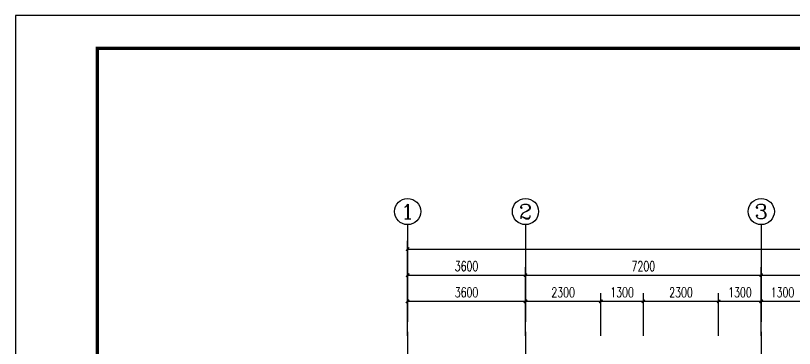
# Model space of a CAD drawing. Extents: x 4215193 to 4274593, y -515140 to -473140.
# Drawn here: x 4215193 to 4238979, y -483326 to -473140 of the extents above; entities that cross this region are included whole.
import ezdxf
from ezdxf.enums import TextEntityAlignment as Align

# ---------------------------------------------------------------- set-up
doc = ezdxf.new("R2010")
doc.units = 0
doc.header["$LTSCALE"] = 1000
doc.linetypes.add('DOTE', pattern=[2.42, 2, -0.2, 0.02, -0.2])
doc.layers.get('0').update_dxf_attribs({"linetype": 'CONTINUOUS'})
doc.layers.get('DEFPOINTS').update_dxf_attribs({"linetype": 'CONTINUOUS'})
for name, color, linetype in [('AXIS', 3, 'CONTINUOUS'), ('AXIS_TEXT', 7, 'CONTINUOUS'), ('DOTE', 8, 'DOTE'), ('PUB_TITLE', 4, 'CONTINUOUS')]:
    doc.layers.add(name, color=color, linetype=linetype)
doc.styles.add('_TCH_DIM_T3', font='SIMPLEX', dxfattribs={"width": 0.705882, "bigfont": 'GBCBIG'})
doc.styles.add('COMPLEX', font='COMPLEX')
doc.dimstyles.new('_TCH_ARCH_MM_M&&100', dxfattribs={"dimtxt": 297.5, "dimasz": 100, "dimexe": 250, "dimexo": 300, "dimgap": 126.25, "dimtad": 1, "dimdec": 0, "dimtxsty": '_TCH_DIM_T3', "dimblk": 'ARCHTICK', "dimcen": 2.5, "dimclrt": 7, "dimazin": 2, "dimtfac": 1, "dimtdec": 0, "dimtix": 1, "dimtmove": 2, "dimatfit": 3, "dimfxl": 100})

# ---------------------------------------------------------------- blocks, each defined once
blk = doc.blocks.new('_AXISO')
blk.add_circle((0, 0), 0.5)
at = {"layer": 'AXIS_TEXT', "style": 'COMPLEX', "width": 1.041667}
blk.add_attdef('A', text='', height=0.56, dxfattribs=at).set_placement((-0.25, -0.28), (0.25, -0.28), align=Align.FIT)
blk = doc.blocks.new('_ArchTick')
at = {"color": 0, "linetype": 'ByBlock', "const_width": 0.4}
blk.add_lwpolyline([(-0.5, -0.5), (0.5, 0.5)], dxfattribs=at)
blk = doc.blocks.new('*D777')
at = {"color": 0, "lineweight": -2, "transparency": 16777216}
for p, q in [((4227165, -482388), (4227165, -480034)), ((4263165, -482388), (4263165, -480034)), ((4227165, -480284), (4263165, -480284))]:
    blk.add_line(p, q, dxfattribs=at)
at = {"layer": 'DEFPOINTS', "color": 0, "transparency": 16777216}
for p in [(4263165, -480284), (4227165, -482688), (4263165, -482688)]:
    blk.add_point(p, dxfattribs=at)
at = {"color": 0, "lineweight": -2, "transparency": 16777216, "xscale": 100, "yscale": 100, "zscale": 100, "rotation": 180}
blk.add_blockref('_ArchTick', (4227165, -480284), dxfattribs=at)
at = {"color": 0, "lineweight": -2, "transparency": 16777216, "xscale": 100, "yscale": 100, "zscale": 100}
blk.add_blockref('_ArchTick', (4263165, -480284), dxfattribs=at)
at = {"color": 7, "transparency": 16777216, "insert": (4245165, -480009), "char_height": 297.5, "attachment_point": 5, "style": '_TCH_DIM_T3'}
blk.add_mtext('\\A1;36000', dxfattribs=at)
blk = doc.blocks.new('*D781')
at = {"color": 0, "lineweight": -2, "transparency": 16777216}
for p, q in [((4237965, -482388), (4237965, -480834)), ((4245165, -482388), (4245165, -480834)), ((4237965, -481084), (4245165, -481084))]:
    blk.add_line(p, q, dxfattribs=at)
at = {"layer": 'DEFPOINTS', "color": 0, "transparency": 16777216}
for p in [(4245165, -481084), (4237965, -482688), (4245165, -482688)]:
    blk.add_point(p, dxfattribs=at)
at = {"color": 0, "lineweight": -2, "transparency": 16777216, "xscale": 100, "yscale": 100, "zscale": 100, "rotation": 180}
blk.add_blockref('_ArchTick', (4237965, -481084), dxfattribs=at)
at = {"color": 0, "lineweight": -2, "transparency": 16777216, "xscale": 100, "yscale": 100, "zscale": 100}
blk.add_blockref('_ArchTick', (4245165, -481084), dxfattribs=at)
at = {"color": 7, "transparency": 16777216, "insert": (4241565, -480809), "char_height": 297.5, "attachment_point": 5, "style": '_TCH_DIM_T3'}
blk.add_mtext('\\A1;7200', dxfattribs=at)
blk = doc.blocks.new('*D782')
at = {"color": 0, "lineweight": -2, "transparency": 16777216}
for p, q in [((4230765, -482388), (4230765, -480834)), ((4237965, -482388), (4237965, -480834)), ((4230765, -481084), (4237965, -481084))]:
    blk.add_line(p, q, dxfattribs=at)
at = {"layer": 'DEFPOINTS', "color": 0, "transparency": 16777216}
for p in [(4237965, -481084), (4230765, -482688), (4237965, -482688)]:
    blk.add_point(p, dxfattribs=at)
at = {"color": 0, "lineweight": -2, "transparency": 16777216, "xscale": 100, "yscale": 100, "zscale": 100, "rotation": 180}
blk.add_blockref('_ArchTick', (4230765, -481084), dxfattribs=at)
at = {"color": 0, "lineweight": -2, "transparency": 16777216, "xscale": 100, "yscale": 100, "zscale": 100}
blk.add_blockref('_ArchTick', (4237965, -481084), dxfattribs=at)
at = {"color": 7, "transparency": 16777216, "insert": (4234365, -480809), "char_height": 297.5, "attachment_point": 5, "style": '_TCH_DIM_T3'}
blk.add_mtext('\\A1;7200', dxfattribs=at)
blk = doc.blocks.new('*D783')
at = {"color": 0, "lineweight": -2, "transparency": 16777216}
for p, q in [((4227165, -482388), (4227165, -480834)), ((4230765, -482388), (4230765, -480834)), ((4227165, -481084), (4230765, -481084))]:
    blk.add_line(p, q, dxfattribs=at)
at = {"layer": 'DEFPOINTS', "color": 0, "transparency": 16777216}
for p in [(4230765, -481084), (4227165, -482688), (4230765, -482688)]:
    blk.add_point(p, dxfattribs=at)
at = {"color": 0, "lineweight": -2, "transparency": 16777216, "xscale": 100, "yscale": 100, "zscale": 100, "rotation": 180}
blk.add_blockref('_ArchTick', (4227165, -481084), dxfattribs=at)
at = {"color": 0, "lineweight": -2, "transparency": 16777216, "xscale": 100, "yscale": 100, "zscale": 100}
blk.add_blockref('_ArchTick', (4230765, -481084), dxfattribs=at)
at = {"color": 7, "transparency": 16777216, "insert": (4228965, -480809), "char_height": 297.5, "attachment_point": 5, "style": '_TCH_DIM_T3'}
blk.add_mtext('\\A1;3600', dxfattribs=at)
blk = doc.blocks.new('*D784')
at = {"color": 0, "lineweight": -2, "transparency": 16777216}
for p, q in [((4227165, -482939), (4227165, -481634)), ((4230765, -482939), (4230765, -481634)), ((4227165, -481884), (4230765, -481884))]:
    blk.add_line(p, q, dxfattribs=at)
at = {"layer": 'DEFPOINTS', "color": 0, "transparency": 16777216}
for p in [(4230765, -481884), (4227165, -483239), (4230765, -483239)]:
    blk.add_point(p, dxfattribs=at)
at = {"color": 0, "lineweight": -2, "transparency": 16777216, "xscale": 100, "yscale": 100, "zscale": 100, "rotation": 180}
blk.add_blockref('_ArchTick', (4227165, -481884), dxfattribs=at)
at = {"color": 0, "lineweight": -2, "transparency": 16777216, "xscale": 100, "yscale": 100, "zscale": 100}
blk.add_blockref('_ArchTick', (4230765, -481884), dxfattribs=at)
at = {"color": 7, "transparency": 16777216, "insert": (4228965, -481609), "char_height": 297.5, "attachment_point": 5, "style": '_TCH_DIM_T3'}
blk.add_mtext('\\A1;3600', dxfattribs=at)
blk = doc.blocks.new('*D785')
at = {"color": 0, "lineweight": -2, "transparency": 16777216}
for p, q in [((4230765, -482939), (4230765, -481634)), ((4233065, -482939), (4233065, -481634)), ((4230765, -481884), (4233065, -481884))]:
    blk.add_line(p, q, dxfattribs=at)
at = {"layer": 'DEFPOINTS', "color": 0, "transparency": 16777216}
for p in [(4233065, -481884), (4230765, -483239), (4233065, -483239)]:
    blk.add_point(p, dxfattribs=at)
at = {"color": 0, "lineweight": -2, "transparency": 16777216, "xscale": 100, "yscale": 100, "zscale": 100, "rotation": 180}
blk.add_blockref('_ArchTick', (4230765, -481884), dxfattribs=at)
at = {"color": 0, "lineweight": -2, "transparency": 16777216, "xscale": 100, "yscale": 100, "zscale": 100}
blk.add_blockref('_ArchTick', (4233065, -481884), dxfattribs=at)
at = {"color": 7, "transparency": 16777216, "insert": (4231915, -481609), "char_height": 297.5, "attachment_point": 5, "style": '_TCH_DIM_T3'}
blk.add_mtext('\\A1;2300', dxfattribs=at)
blk = doc.blocks.new('*D786')
at = {"color": 0, "lineweight": -2, "transparency": 16777216}
for p, q in [((4233065, -482939), (4233065, -481634)), ((4234365, -482939), (4234365, -481634)), ((4233065, -481884), (4234365, -481884))]:
    blk.add_line(p, q, dxfattribs=at)
at = {"layer": 'DEFPOINTS', "color": 0, "transparency": 16777216}
for p in [(4234365, -481884), (4233065, -483239), (4234365, -483239)]:
    blk.add_point(p, dxfattribs=at)
at = {"color": 0, "lineweight": -2, "transparency": 16777216, "xscale": 100, "yscale": 100, "zscale": 100, "rotation": 180}
blk.add_blockref('_ArchTick', (4233065, -481884), dxfattribs=at)
at = {"color": 0, "lineweight": -2, "transparency": 16777216, "xscale": 100, "yscale": 100, "zscale": 100}
blk.add_blockref('_ArchTick', (4234365, -481884), dxfattribs=at)
at = {"color": 7, "transparency": 16777216, "insert": (4233715, -481609), "char_height": 297.5, "attachment_point": 5, "style": '_TCH_DIM_T3'}
blk.add_mtext('\\A1;1300', dxfattribs=at)
blk = doc.blocks.new('*D787')
at = {"color": 0, "lineweight": -2, "transparency": 16777216}
for p, q in [((4234365, -482939), (4234365, -481634)), ((4236665, -482939), (4236665, -481634)), ((4234365, -481884), (4236665, -481884))]:
    blk.add_line(p, q, dxfattribs=at)
at = {"layer": 'DEFPOINTS', "color": 0, "transparency": 16777216}
for p in [(4236665, -481884), (4234365, -483239), (4236665, -483239)]:
    blk.add_point(p, dxfattribs=at)
at = {"color": 0, "lineweight": -2, "transparency": 16777216, "xscale": 100, "yscale": 100, "zscale": 100, "rotation": 180}
blk.add_blockref('_ArchTick', (4234365, -481884), dxfattribs=at)
at = {"color": 0, "lineweight": -2, "transparency": 16777216, "xscale": 100, "yscale": 100, "zscale": 100}
blk.add_blockref('_ArchTick', (4236665, -481884), dxfattribs=at)
at = {"color": 7, "transparency": 16777216, "insert": (4235515, -481609), "char_height": 297.5, "attachment_point": 5, "style": '_TCH_DIM_T3'}
blk.add_mtext('\\A1;2300', dxfattribs=at)
blk = doc.blocks.new('*D788')
at = {"color": 0, "lineweight": -2, "transparency": 16777216}
for p, q in [((4236665, -482939), (4236665, -481634)), ((4237965, -482939), (4237965, -481634)), ((4236665, -481884), (4237965, -481884))]:
    blk.add_line(p, q, dxfattribs=at)
at = {"layer": 'DEFPOINTS', "color": 0, "transparency": 16777216}
for p in [(4237965, -481884), (4236665, -483239), (4237965, -483239)]:
    blk.add_point(p, dxfattribs=at)
at = {"color": 0, "lineweight": -2, "transparency": 16777216, "xscale": 100, "yscale": 100, "zscale": 100, "rotation": 180}
blk.add_blockref('_ArchTick', (4236665, -481884), dxfattribs=at)
at = {"color": 0, "lineweight": -2, "transparency": 16777216, "xscale": 100, "yscale": 100, "zscale": 100}
blk.add_blockref('_ArchTick', (4237965, -481884), dxfattribs=at)
at = {"color": 7, "transparency": 16777216, "insert": (4237315, -481609), "char_height": 297.5, "attachment_point": 5, "style": '_TCH_DIM_T3'}
blk.add_mtext('\\A1;1300', dxfattribs=at)
blk = doc.blocks.new('*D789')
at = {"color": 0, "lineweight": -2, "transparency": 16777216}
for p, q in [((4237965, -482939), (4237965, -481634)), ((4239265, -482939), (4239265, -481634)), ((4237965, -481884), (4239265, -481884))]:
    blk.add_line(p, q, dxfattribs=at)
at = {"layer": 'DEFPOINTS', "color": 0, "transparency": 16777216}
for p in [(4239265, -481884), (4237965, -483239), (4239265, -483239)]:
    blk.add_point(p, dxfattribs=at)
at = {"color": 0, "lineweight": -2, "transparency": 16777216, "xscale": 100, "yscale": 100, "zscale": 100, "rotation": 180}
blk.add_blockref('_ArchTick', (4237965, -481884), dxfattribs=at)
at = {"color": 0, "lineweight": -2, "transparency": 16777216, "xscale": 100, "yscale": 100, "zscale": 100}
blk.add_blockref('_ArchTick', (4239265, -481884), dxfattribs=at)
at = {"color": 7, "transparency": 16777216, "insert": (4238615, -481609), "char_height": 297.5, "attachment_point": 5, "style": '_TCH_DIM_T3'}
blk.add_mtext('\\A1;1300', dxfattribs=at)

msp = doc.modelspace()

# ---------------------------------------------------------------- linework, layer by layer
at = {"layer": 'AXIS'}
for p, q in [((4227165.5, -479537.9), (4227165.5, -482513.2)), ((4230765.5, -479537.9), (4230765.5, -482513.2)), ((4237965.5, -479537.9), (4237965.5, -482513.2))]:
    msp.add_line(p, q, dxfattribs=at)
at = {"layer": 'DOTE'}
for p, q in [((4227165.5, -482813.2), (4227165.5, -497124.6)), ((4230765.5, -482813.2), (4230765.5, -497124.6)), ((4237965.5, -482813.2), (4237965.5, -497124.6))]:
    msp.add_line(p, q, dxfattribs=at)
at = {"layer": 'PUB_TITLE', "color": 0}
msp.add_lwpolyline([(4215193.4, -515140.1), (4274593.4, -515140.1), (4274593.4, -473140.1), (4215193.4, -473140.1)], close=True, dxfattribs=at)
at = {"layer": 'PUB_TITLE', "color": 0, "const_width": 100}
msp.add_lwpolyline([(4217693.4, -514140.1), (4273593.4, -514140.1), (4273593.4, -474140.1), (4217693.4, -474140.1)], close=True, dxfattribs=at)

# ---------------------------------------------------------------- block references
at = {"layer": 'AXIS'}
ref = msp.add_blockref('_AXISO', (4227165.5, -479137.9), dxfattribs=dict(at, xscale=800, yscale=800, zscale=800))
ref.add_attrib('A', '1', dxfattribs={"layer": 'AXIS_TEXT', "height": 448, "style": 'COMPLEX', "width": 2.083333}).set_placement((4226965.5, -479361.9), (4227365.5, -479361.9), align=Align.FIT)
ref = msp.add_blockref('_AXISO', (4230765.5, -479137.9), dxfattribs=dict(at, xscale=800, yscale=800, zscale=800))
ref.add_attrib('A', '2', dxfattribs={"layer": 'AXIS_TEXT', "height": 448, "style": 'COMPLEX', "width": 1.339286}).set_placement((4230565.5, -479361.9), (4230965.5, -479361.9), align=Align.FIT)
ref = msp.add_blockref('_AXISO', (4237965.5, -479137.9), dxfattribs=dict(at, xscale=800, yscale=800, zscale=800))
ref.add_attrib('A', '3', dxfattribs={"layer": 'AXIS_TEXT', "height": 448, "style": 'COMPLEX', "width": 1.339286}).set_placement((4237765.5, -479361.9), (4238165.5, -479361.9), align=Align.FIT)

# ---------------------------------------------------------------- dimensions: what is measured, and where the dimension line sits
at = {"color": 3}
for p1, p2, distance, picture, middle in [((4227165.5, -482688), (4263165.5, -482688), 2404, '*D777', (4245165.5, -480009)), ((4227165.5, -482688), (4230765.5, -482688), 1604, '*D783', (4228965.5, -480809)), ((4230765.5, -482688), (4237965.5, -482688), 1604, '*D782', (4234365.5, -480809)), ((4237965.5, -482688), (4245165.5, -482688), 1604, '*D781', (4241565.5, -480809)), ((4227165.5, -483239.2), (4230765.5, -483239.2), 1355.2, '*D784', (4228965.5, -481609)), ((4230765.5, -483239.2), (4233065.5, -483239.2), 1355.2, '*D785', (4231915.5, -481609)), ((4233065.5, -483239.2), (4234365.5, -483239.2), 1355.2, '*D786', (4233715.5, -481609)), ((4234365.5, -483239.2), (4236665.5, -483239.2), 1355.2, '*D787', (4235515.5, -481609)), ((4236665.5, -483239.2), (4237965.5, -483239.2), 1355.2, '*D788', (4237315.5, -481609)), ((4237965.5, -483239.2), (4239265.5, -483239.2), 1355.2, '*D789', (4238615.5, -481609))]:
    dim = msp.add_aligned_dim(p1=p1, p2=p2, distance=distance, dimstyle='_TCH_ARCH_MM_M&&100', dxfattribs=at)
    dim.commit()
    dim.dimension.update_dxf_attribs({"geometry": picture, "text_midpoint": middle})

doc.saveas('drawing.dxf')
